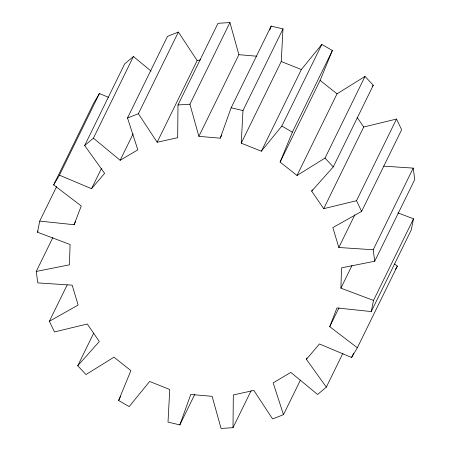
<?xml version="1.0" encoding="UTF-8"?>
<svg xmlns="http://www.w3.org/2000/svg" width="451" height="451" viewBox="0 0 451 451"><rect width="100%" height="100%" fill="white"/><g stroke="black" fill="none" stroke-linecap="round" stroke-linejoin="round"><path stroke-width="0.68" d="M221.779 135.041L220.24 138.181L198.874 136.343L238.883 54.678L229.925 22.55L217.996 23.317L177.987 104.982L177.671 137.707L157.157 142.24L138.384 113.725L178.387 32.066L197.16 60.575L157.157 142.24M93.74 333.092L77.735 365.755L85.983 374.572L113.973 357.175L130.886 370.604L118.624 400.494L129.172 406.605L149.631 381.467L169.751 389.489L168.014 422.097L179.831 424.904L190.756 394.484L212.117 396.322L221.075 428.45L233.004 427.683L233.319 394.958L253.84 390.425L272.613 418.934L283.482 414.666L300.411 380.12M283.482 414.666L273.165 382.843L290.827 372.385L317.577 394.484L326.332 387.133L306.381 359.317L319.46 343.961L351.571 357.491L357.35 347.772L329.726 326.693L336.936 307.943L371.269 311.568L373.501 300.439L340.911 288.161L341.548 267.843L374.736 261.225L414.745 179.56L413.217 168.105L383.756 166.154M413.217 168.105L373.214 249.769L338.842 247.492L332.844 227.603L361.64 211.378L401.644 129.713L396.508 119.058L356.504 200.723L323.717 208.666L311.675 191.151L333.261 166.909L373.265 85.245L365.017 76.428L325.013 158.092L297.017 175.484L280.11 162.061L320.114 80.396L332.376 50.506L321.828 44.395L281.824 126.06L261.366 151.198L241.24 143.17L242.982 110.568L282.986 28.903L271.169 26.096L231.16 107.761L220.24 138.181M241.24 143.17L281.249 61.511L282.986 28.903M77.735 365.755L99.321 341.514L87.28 323.998L54.492 331.942L49.356 321.287L78.147 305.062L72.154 285.173L37.783 282.895L36.255 271.44L69.443 264.816L70.08 244.504L37.489 232.22L39.727 221.091L56.651 186.545M397.867 212.883L413.511 218.78L411.273 229.909L371.269 311.568M269.743 30.065L271.169 26.096M39.727 221.091L74.054 224.722L81.265 205.972L53.646 184.893L93.65 103.228L99.429 93.509L108.42 97.298M280.11 162.061L292.372 132.171L332.376 50.506M53.646 184.893L59.425 175.174L99.429 93.509M37.489 232.22L38.104 230.968M59.425 175.174L91.536 188.704L104.609 173.347L84.664 145.532L124.668 63.867L133.423 56.516L151.079 71.1M84.664 145.532L93.419 138.181L133.423 56.516M36.255 271.44L52.874 237.519M91.536 188.704L101.385 168.601M74.054 224.722L75.593 221.582M93.419 138.181L120.169 160.28L137.831 149.822L127.509 117.999L167.518 36.334L178.387 32.066M120.169 160.28L133.096 133.896M49.356 321.287L67.205 284.852M198.874 136.343L189.916 104.215L229.925 22.55M118.624 400.494L120.778 396.096M261.366 151.198L301.369 69.533L321.828 44.395M297.017 175.484L337.027 93.825L365.017 76.428M179.831 424.904L194.911 394.123M311.675 191.151L312.289 189.894M323.717 208.666L363.72 127.002L396.508 119.058M233.004 427.683L251.162 390.622M338.842 247.492L354.841 214.828M340.911 288.161L351.989 265.549M306.381 359.317L307.001 358.06M329.726 326.693L338.96 307.847M326.332 387.133L342.946 353.212M373.501 300.439L413.511 218.78M351.571 357.491L353.725 353.094M357.35 347.772L397.354 266.107L394.591 264.004M395.318 269.54L397.354 266.107M372.346 86.276L373.265 85.245M127.509 117.999L138.384 113.725M197.16 60.575L200.582 59.82M177.987 104.982L189.916 104.215M238.883 54.678L256.799 56.217M231.16 107.761L242.982 110.568M281.249 61.511L301.369 69.533M281.824 126.06L292.372 132.171M320.114 80.396L337.027 93.825M325.013 158.092L333.261 166.909M357.119 117.395L363.72 127.002M356.504 200.723L361.64 211.378M373.214 249.769L374.736 261.225"/></g></svg>
